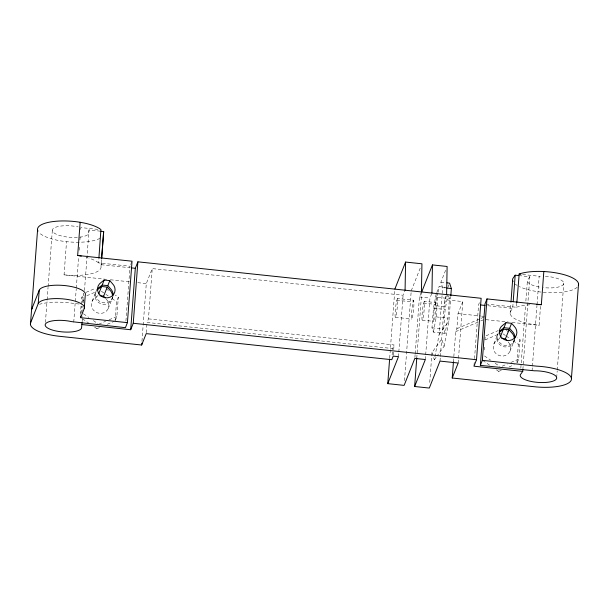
<?xml version="1.0" encoding="UTF-8"?>
<svg xmlns="http://www.w3.org/2000/svg" width="609" height="609" viewBox="0 0 609 609"><rect width="100%" height="100%" fill="white"/><g stroke="black" fill="none" stroke-linecap="round" stroke-linejoin="round"><path stroke-width="0.46" stroke-dasharray="3.04 2.28" d="M45.416 322.45L47.053 300.686M47.121 299.742L48.042 287.44M48.119 286.496L52.313 230.666M106.583 279.364L64.044 274.842L66.533 241.666M73.735 322.184L75.227 302.315M75.295 301.371L76.224 289.069M76.292 288.118L78.637 256.899M79.14 250.276L79.421 246.485M79.924 239.862L80.205 236.079M80.7 229.456L80.845 227.568L98.293 229.418M80.388 314.488L81.081 305.307M81.149 304.393L81.629 297.968L83.41 293.477L82.717 302.658M80.959 313.209L81.499 306.061M81.964 312.752L82.443 306.327M82.131 321.719L82.558 316.041M83.555 302.795L83.768 299.955M84.476 290.493L89.036 229.936L100.021 231.131M125.918 321.057L130.044 266.232L98.551 262.882L98.833 259.091M64.044 274.842A33.099 10.391 4.3 0 0 101.003 266.453L101.505 259.815M101.003 266.453L101.543 259.967M115.086 320.943L116.54 301.676L118.321 297.184L115.276 295.099M115.383 320.197L116.867 316.459L118.321 297.184M141.958 341.246L143.092 326.119M143.168 325.176L146.297 283.581L152.242 268.592L403.082 295.236L405.076 290.211M146.267 332.697L146.898 324.315M148.459 318.865L394.046 344.945L392.622 348.538L147.035 322.45L148.459 318.865L152.242 268.592M389.684 358.1L394.807 289.975M392.135 355.055L392.622 348.538M393.277 355.192L393.627 350.533M393.696 349.604L394.046 344.945M398.469 356.676L398.75 352.9M398.819 351.956L403.082 295.236M404.475 380.655L411.09 292.655M414.896 357.468L415.11 354.636M415.178 353.692L419.441 296.971L421.436 291.947M416.769 358.115L421.679 292.83M425.341 359.531L425.622 355.755M425.691 354.803L429.954 298.09L431.621 293.903M448.597 296.004L449.457 298.6L447.988 318.149L445.088 333.367L433.41 332.126L431.979 327.794L433.456 308.245L436.349 293.028M429.718 382.452L431.971 352.565L441.753 339.076L444.121 346.27L437.049 356.014M446.268 295.715L444.197 306.624L435.488 305.703L436.417 293.439M433.41 332.126L436.303 316.908L437.772 297.359L436.919 294.764M431.971 352.565L434.331 359.759L439.135 334.501L442.659 287.638L440.87 282.203L446.077 269.094M440.002 361.091L440.284 357.308M440.353 356.364L444.623 299.651L445.948 296.294M445.088 333.367L443.664 329.035L445.133 309.486L448.034 294.269M444.121 346.27L448.924 321.012L450.736 296.903M453.431 361.929L455.707 331.646L456.879 328.685L458.014 313.605L462.787 301.577L444.623 299.651M458.166 363.017L458.455 359.241M458.524 358.298L462.787 301.577M474.023 365.248L474.236 362.416M474.525 358.632L478.575 304.751L479.534 302.33M484.17 349.924L484.376 347.168M484.931 339.83L485.137 337.074M510.121 313.551L510.905 303.13M540.518 306.35L539.094 325.305A33.099 10.391 4.3 0 1 511.507 310.057L512.687 308.375L513.113 302.688M485.913 304.036L516.478 307.279L516.835 302.544M516.95 362.705L518.335 344.351L520.109 339.868L517.071 337.774M517.178 362.88L518.662 359.135L520.109 339.868M520.817 368.179L525.582 304.782M525.871 300.998L527.364 281.13M522.872 369.48L529.845 276.752L519.766 275.687M532.06 370.873L532.342 367.082M532.411 366.138L536.963 305.581M537.039 304.637L539.171 276.25L541.462 276.166M556.687 377.603L557.182 370.98M557.258 370.036L563.797 282.987M89.036 229.936L88.64 233.521A18.293 5.74 4.3 0 1 66.495 236.939A18.293 5.74 4.3 0 1 53.242 228.588A18.293 5.74 4.3 0 1 78.089 226.868M397.35 298.509L396.116 303.8A8.853 0.822 -83.9 0 0 395.112 316.193A8.853 0.822 -83.9 0 0 396.665 312.272A8.853 0.822 -83.9 0 0 397.487 300.336L397.35 298.509L413.709 300.245L413.846 302.072A8.853 0.822 -83.9 0 1 413.024 314.016A8.853 0.822 -83.9 0 1 411.471 317.928A8.853 0.822 -83.9 0 1 412.476 305.535L413.709 300.245M424.222 301.364L422.989 306.647A8.853 0.822 -83.9 0 0 421.984 319.047A8.853 0.822 -83.9 0 0 423.537 315.127A8.853 0.822 -83.9 0 0 424.366 303.191L424.222 301.364L435.907 302.604L436.044 304.431A8.853 0.822 -83.9 0 1 435.222 316.368A8.853 0.822 -83.9 0 1 433.669 320.288A8.853 0.822 -83.9 0 1 434.674 307.888L435.907 302.604M435.488 305.703L437.909 292.975M438.084 292.069L439.119 286.611L446.953 287.448M82.291 302.604L83.616 299.278M92.119 301.227L95.72 292.16M94.631 327.162L96.907 328.731L97.501 327.231M108.158 308.71L111.759 299.643M112.33 298.204L112.992 296.53M130.707 264.557L131.704 262.045M411.235 290.767L420.903 266.407M436.752 292.586L439.119 286.611M447.828 287.539L448.879 284.89M493.914 343.91L497.515 334.843M496.426 369.838L498.702 371.406L499.296 369.914M509.954 351.385L513.547 342.319M514.118 340.888L514.788 339.213M529.845 276.752L528.132 279.196A18.293 5.74 4.3 0 0 540.259 287.204M439.135 334.501L448.924 321.012M434.331 359.759L436.508 356.76M98.011 295.555L94.989 297.953A8.853 8.359 21.6 0 0 93.337 310.042A8.853 8.359 21.6 0 0 106.08 311.397A8.853 8.359 21.6 0 0 106.255 299.148M499.806 338.239L496.784 340.629A8.853 8.359 21.6 0 0 495.125 352.718A8.853 8.359 21.6 0 0 507.876 354.073A8.853 8.359 21.6 0 0 508.051 341.824M516.478 307.279L516.706 307.18A33.099 10.391 4.3 0 1 531.946 304.667M86.006 292.366L95.529 288.293M81.629 297.968L83.364 297.222M86.821 295.746L96.344 291.665M98.688 324.239L105.616 321.278M109.08 319.794L116.867 316.459M96.907 328.731L99.511 327.619M107.298 324.277L114.226 321.316M456.879 328.685L480.158 318.72M481.026 318.355L484.475 316.878M455.707 331.646L479.846 321.316M480.707 320.943L484.155 319.474M486.073 335.787L498.192 330.603M485.152 339.906L500.735 333.237M502.219 366.176L507.411 363.954M510.875 362.469L518.662 359.135M498.702 371.406L501.298 370.295M509.094 366.961L514.285 364.738M79.109 304.013L74.054 303.495A33.099 10.391 4.3 0 0 39.494 304.294M101.185 264.702L129.778 267.709M522.644 274.492L539.171 276.25M440.87 282.203L445.225 282.66M442.659 287.638L445.27 287.912M437.772 297.359L449.457 298.6M419.441 296.971L429.954 298.09M487.794 305.733L512.687 308.375M396.665 300.237L413.016 301.973M423.537 303.092L435.222 304.333M433.456 308.245L445.133 309.486M458.014 313.605L480.623 316.01M481.567 316.109L484.391 316.406M110.366 279.767L131.163 281.975M137.786 282.675L146.297 283.581M486.02 319.664L508.363 322.039M512.093 322.435L539.094 325.305M436.303 316.908L447.988 318.149M395.363 317.281L411.722 319.017M422.235 320.128L433.92 321.369M431.979 327.794L443.664 329.035M506.422 330.466L508.705 332.034M503.125 333.907L505.401 335.475M506.163 336.001L509.969 338.612M513.006 340.697L518.335 344.351M484.513 355.953L490.603 360.132M495.163 363.261L499.723 366.397M482.739 360.437L489.583 365.141M106.149 288.833L108.432 290.394M101.33 291.231L105.129 293.842M105.89 294.36L108.174 295.928M111.972 298.539L116.54 301.676M83.486 313.795L88.807 317.449M93.367 320.585L97.927 323.714M82.466 318.804L88.549 322.983M98.551 262.882L98.414 262.753A33.099 10.391 4.3 0 0 88.792 258.071M514.62 339.517A8.853 8.359 21.6 0 1 503.224 344.998A8.853 8.359 21.6 0 1 498.086 333.405M112.825 296.834A8.853 8.359 21.6 0 1 100.721 302.018A8.853 8.359 21.6 0 1 97.037 289.473M99.96 238.309A33.099 10.391 4.3 0 1 67.492 241.765A33.099 10.391 4.3 0 1 38.854 232.387M545.405 276.288A18.293 5.74 4.3 0 1 563.797 283.611A18.293 5.74 4.3 0 1 543.373 287.623M86.318 257.333A33.099 10.391 4.3 0 1 87.886 257.79M514.049 340.956A8.853 8.359 21.6 0 1 501.945 346.133A8.853 8.359 21.6 0 1 498.261 333.587M112.498 296.834A8.853 8.359 21.6 0 1 100.858 303.754A8.853 8.359 21.6 0 1 96.466 290.904M577.165 287.235A33.099 10.391 4.3 0 1 551.343 292.708A33.099 10.391 4.3 0 1 519.233 286.55M517.148 285.431A33.099 10.391 4.3 0 1 515.199 284.076"/><path stroke-width="0.91" d="M405.076 290.211L405.579 262.06L421.938 263.796L421.436 291.947M431.948 293.066L432.451 264.915L447.113 266.468L446.618 294.619M30.45 324.536L37.568 229.92M522.872 369.48L522.735 371.376L521.015 373.819A18.293 5.74 4.3 0 0 536.263 382.246A18.293 5.74 4.3 0 0 556.687 377.603A18.293 5.74 4.3 0 0 534.352 370.79L480.364 365.377L482.358 360.353L536.712 366.154A33.099 10.391 4.3 0 1 571.463 379.27A33.099 10.391 4.3 0 1 534.474 386.745L452.221 378.014L458.166 363.017L440.002 361.091L429.299 388.062L414.638 386.502L425.341 359.531L414.82 358.419L404.125 385.383L387.766 383.647L398.469 356.676L393.208 356.12L391.785 359.713L146.198 333.625L141.676 345.021L59.423 336.29A33.099 10.391 4.3 0 1 30.648 322.732L38.222 303.632L39.235 290.227A23.249 7.3 4.3 0 1 65.056 285.598A23.249 7.3 4.3 0 1 85.268 295.114L84.255 308.519L80.624 317.677L127.418 322.648L132.039 261.208L77.663 255.46L80.16 222.285M80.624 317.677L80.761 315.888M127.418 322.648L125.424 327.672L71.687 321.643A18.293 5.74 4.3 0 0 46.307 323.059A18.293 5.74 4.3 0 0 59.119 331.517A18.293 5.74 4.3 0 0 81.53 328.137L82.063 322.663M98.902 258.147L100.911 229.578A33.099 10.391 4.3 0 0 61.22 220.968A33.099 10.391 4.3 0 0 37.994 231.154M101.574 258.871L103.682 231.527L100.934 231.23M101.688 258.071L103.682 231.527M81.918 324.551L130.691 329.735L135.312 268.287L137.878 261.824L481.14 298.288L476.52 359.729L473.954 366.192L522.735 371.376M130.691 329.735L133.257 323.272L137.878 261.824M141.676 345.021L141.813 343.133M387.766 383.647L389.615 359.044M414.638 386.502L416.769 358.115M450.805 295.982L451.36 288.559L449.579 283.124L446.968 282.85M452.221 378.014L453.431 361.929M480.364 365.377L484.985 303.937L486.979 298.905L541.332 304.713L543.829 271.53M482.358 360.353L486.979 298.905M510.974 302.178L512.611 280.376M513.189 301.737L515.184 275.199L518.845 275.588M516.835 302.544L519.195 274.004A33.099 10.391 4.3 0 1 557.928 273.228A33.099 10.391 4.3 0 1 578.352 285.537M571.432 378.356L578.55 283.733M39.235 290.227L31.653 309.326A33.099 10.391 4.3 0 1 32.338 308.184M98.666 293.911L101.604 286.489L107.237 287.09L109.856 290.082A8.853 8.359 21.6 0 1 112.475 295.365M97.037 289.473A8.853 8.359 21.6 0 1 99.16 287.448L102.175 285.058L104.169 280.026L109.803 280.627L112.414 283.619A8.853 8.359 21.6 0 1 112.246 295.867A8.853 8.359 21.6 0 1 99.495 294.512A8.853 8.359 21.6 0 1 101.155 282.424L104.169 280.026M105.212 297.953L103.644 296.157L107.237 287.09M113.068 295.395A8.853 8.359 21.6 0 0 110.419 288.643L107.808 285.651L109.803 280.627M394.883 289.024L405.579 262.06M421.748 291.878L432.451 264.915M500.134 337.416L503.399 329.172L509.033 329.766L511.644 332.758A8.853 8.359 21.6 0 1 514.27 338.041M499.791 331.045A8.853 8.359 21.6 0 1 500.948 330.131L503.97 327.733L505.965 322.709L511.598 323.303L514.209 326.295A8.853 8.359 21.6 0 1 514.034 338.543A8.853 8.359 21.6 0 1 501.291 337.188A8.853 8.359 21.6 0 1 502.943 325.099L505.965 322.709M507 340.629L505.432 338.832L509.033 329.766M514.864 338.079A8.853 8.359 21.6 0 0 512.215 331.326L509.604 328.335L511.598 323.303M515.184 275.199L512.808 278.579A33.099 10.391 4.3 0 0 513.044 281.609M101.604 286.489L98.589 288.887A8.853 8.359 21.6 0 0 97.432 289.8M503.399 329.172L500.385 331.562A8.853 8.359 21.6 0 0 499.228 332.484M131.628 267.899L135.312 268.287M518.975 274.103L520.809 274.301M447.014 288.103L451.36 288.559M480.417 304.949L485.03 305.436M102.175 285.058L107.808 285.651M503.97 327.733L509.604 328.335M99.884 295.753L103.644 296.157M501.679 338.437L505.432 338.832M133.257 323.272L476.52 359.729M38.222 303.632A23.249 7.3 4.3 0 1 64.052 299.004A23.249 7.3 4.3 0 1 84.255 308.519M103.5 233.277A33.099 10.391 4.3 0 1 103.302 235.074M77.663 255.46A33.099 10.391 4.3 0 1 81.271 256.123M536.567 304.576A33.099 10.391 4.3 0 1 541.332 304.713"/></g></svg>
